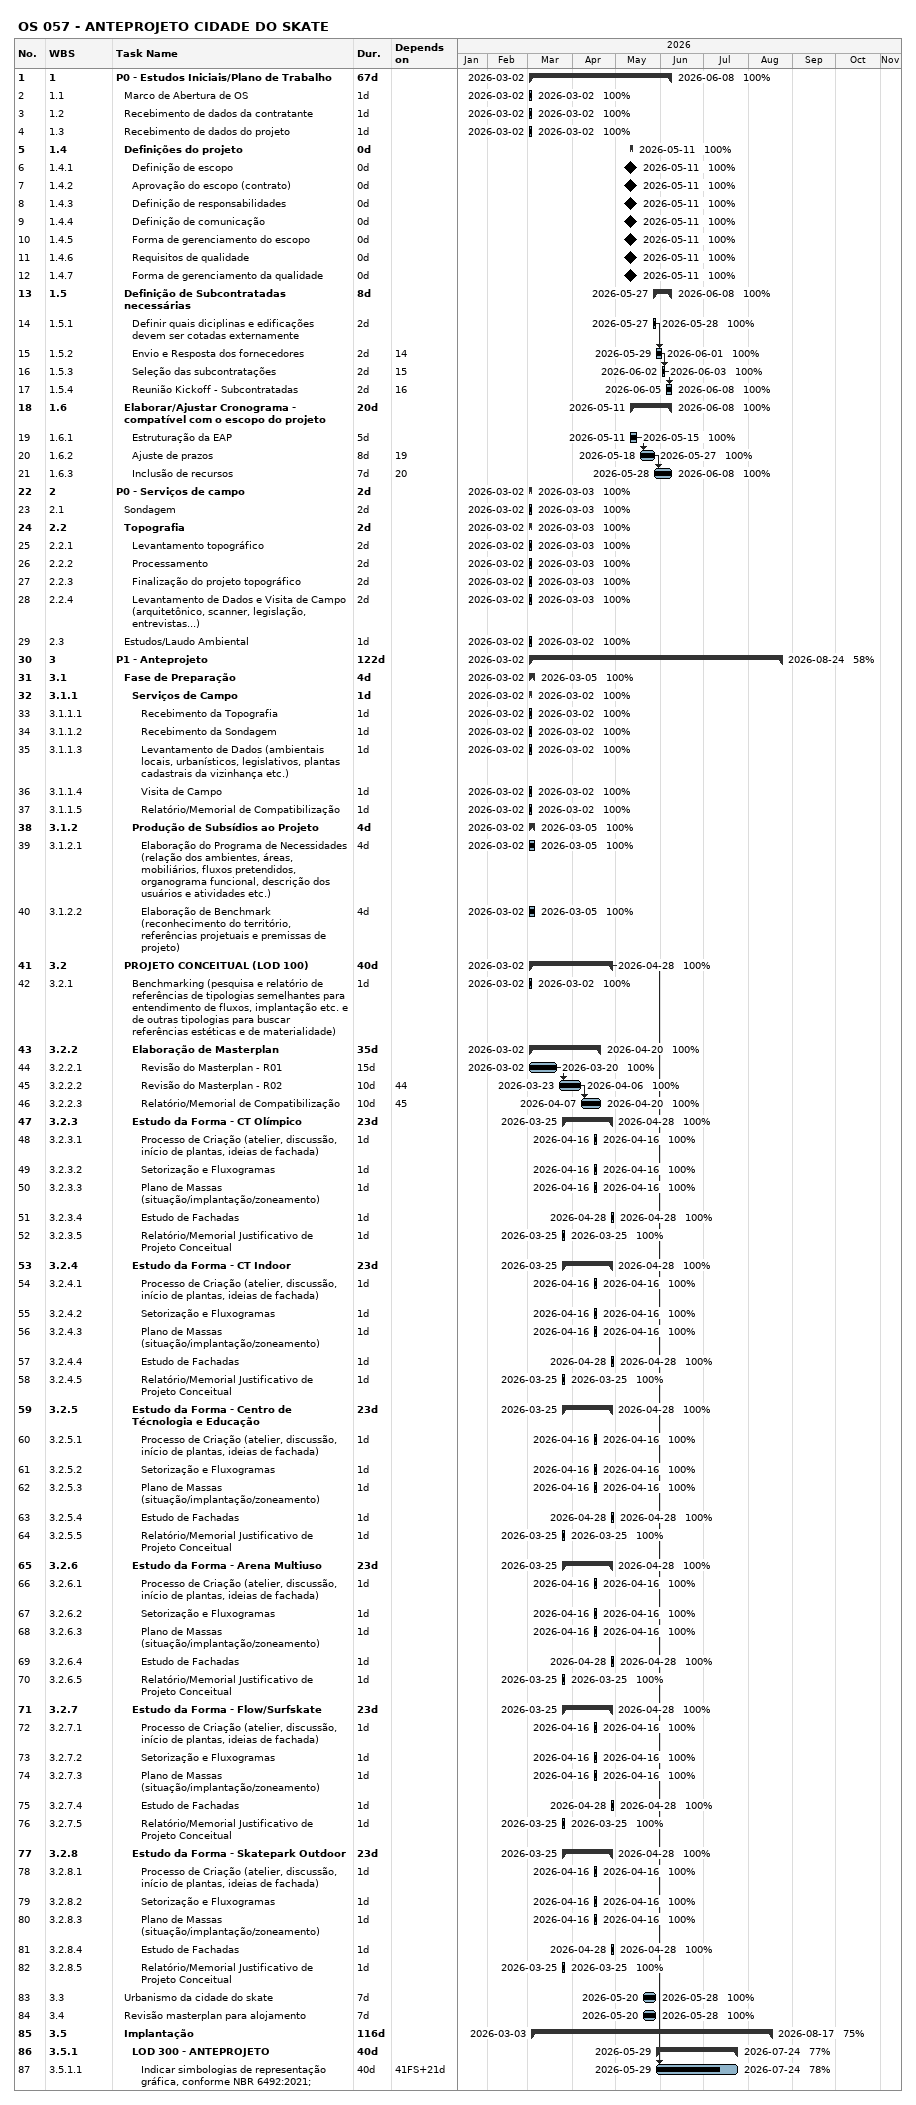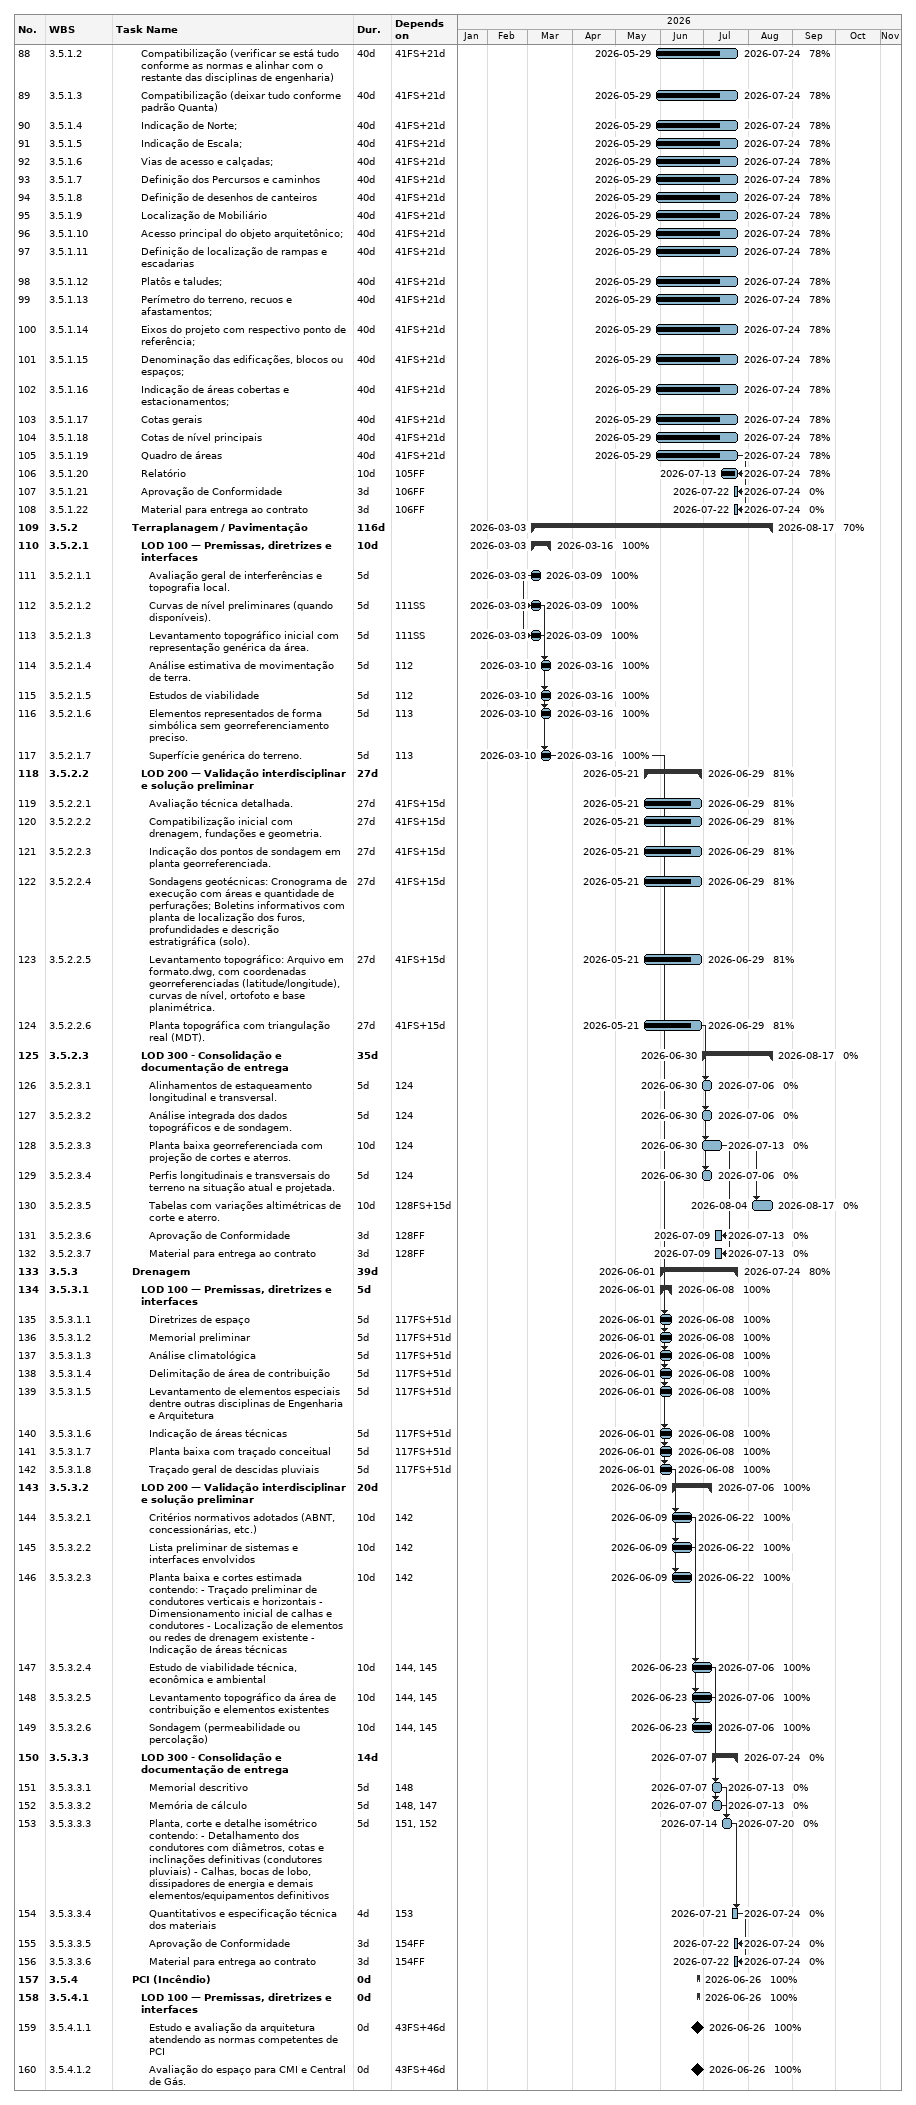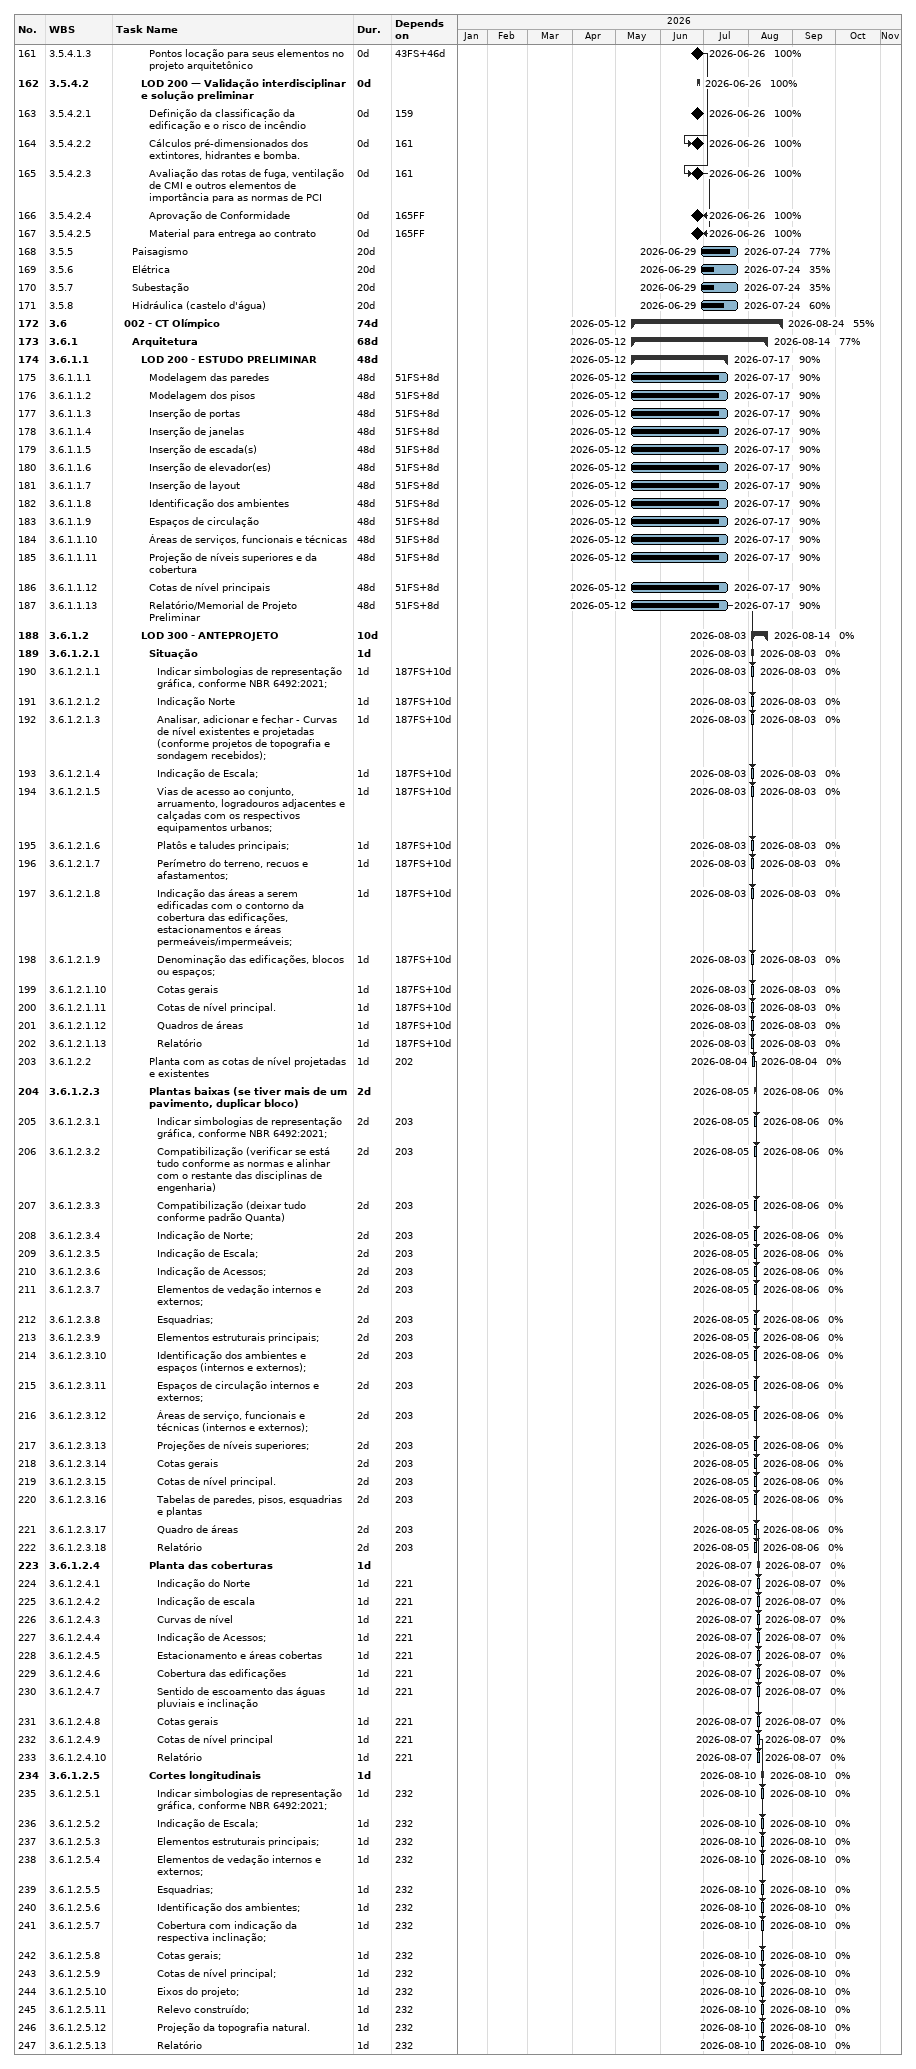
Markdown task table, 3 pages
OS 057 - ANTEPROJETO CIDADE DO SKATE

| ID | WBS | Task | Duration | Start | Finish | Predecessors | % complete |
|---|---|---|---|---|---|---|---|
| 1 | 1 | **P0 - Estudos Iniciais/Plano de Trabalho** | 67d | 2026-03-02 | 2026-06-08 |  | 100 |
| 2 | 1.1 | Marco de Abertura de OS | 1d | 2026-03-02 | 2026-03-02 |  | 100 |
| 3 | 1.2 | Recebimento de dados da contratante | 1d | 2026-03-02 | 2026-03-02 |  | 100 |
| 4 | 1.3 | Recebimento de dados do projeto | 1d | 2026-03-02 | 2026-03-02 |  | 100 |
| 5 | 1.4 | **Definições do projeto** | 0d | 2026-05-11 | 2026-05-11 |  | 100 |
| 6 | 1.4.1 | Definição de escopo | 0d | 2026-05-11 | 2026-05-11 |  | 100 |
| 7 | 1.4.2 | Aprovação do escopo (contrato) | 0d | 2026-05-11 | 2026-05-11 |  | 100 |
| 8 | 1.4.3 | Definição de responsabilidades | 0d | 2026-05-11 | 2026-05-11 |  | 100 |
| 9 | 1.4.4 | Definição de comunicação | 0d | 2026-05-11 | 2026-05-11 |  | 100 |
| 10 | 1.4.5 | Forma de gerenciamento do escopo | 0d | 2026-05-11 | 2026-05-11 |  | 100 |
| 11 | 1.4.6 | Requisitos de qualidade | 0d | 2026-05-11 | 2026-05-11 |  | 100 |
| 12 | 1.4.7 | Forma de gerenciamento da qualidade | 0d | 2026-05-11 | 2026-05-11 |  | 100 |
| 13 | 1.5 | **Definição de Subcontratadas necessárias** | 8d | 2026-05-27 | 2026-06-08 |  | 100 |
| 14 | 1.5.1 | Definir quais diciplinas e edificações devem ser cotadas externamente | 2d | 2026-05-27 | 2026-05-28 |  | 100 |
| 15 | 1.5.2 | Envio e Resposta dos fornecedores | 2d | 2026-05-29 | 2026-06-01 | 14 | 100 |
| 16 | 1.5.3 | Seleção das subcontratações | 2d | 2026-06-02 | 2026-06-03 | 15 | 100 |
| 17 | 1.5.4 | Reunião Kickoff - Subcontratadas | 2d | 2026-06-05 | 2026-06-08 | 16 | 100 |
| 18 | 1.6 | **Elaborar/Ajustar Cronograma - compatível com o escopo do projeto** | 20d | 2026-05-11 | 2026-06-08 |  | 100 |
| 19 | 1.6.1 | Estruturação da EAP | 5d | 2026-05-11 | 2026-05-15 |  | 100 |
| 20 | 1.6.2 | Ajuste de prazos | 8d | 2026-05-18 | 2026-05-27 | 19 | 100 |
| 21 | 1.6.3 | Inclusão de recursos | 7d | 2026-05-28 | 2026-06-08 | 20 | 100 |
| 22 | 2 | **P0 - Serviços de campo** | 2d | 2026-03-02 | 2026-03-03 |  | 100 |
| 23 | 2.1 | Sondagem | 2d | 2026-03-02 | 2026-03-03 |  | 100 |
| 24 | 2.2 | **Topografia** | 2d | 2026-03-02 | 2026-03-03 |  | 100 |
| 25 | 2.2.1 | Levantamento topográfico | 2d | 2026-03-02 | 2026-03-03 |  | 100 |
| 26 | 2.2.2 | Processamento | 2d | 2026-03-02 | 2026-03-03 |  | 100 |
| 27 | 2.2.3 | Finalização do projeto topográfico | 2d | 2026-03-02 | 2026-03-03 |  | 100 |
| 28 | 2.2.4 | Levantamento de Dados e Visita de Campo (arquitetônico, scanner, legislação, entrevistas...) | 2d | 2026-03-02 | 2026-03-03 |  | 100 |
| 29 | 2.3 | Estudos/Laudo Ambiental | 1d | 2026-03-02 | 2026-03-02 |  | 100 |
| 30 | 3 | **P1 - Anteprojeto** | 122d | 2026-03-02 | 2026-08-24 |  | 58 |
| 31 | 3.1 | **Fase de Preparação** | 4d | 2026-03-02 | 2026-03-05 |  | 100 |
| 32 | 3.1.1 | **Serviços de Campo** | 1d | 2026-03-02 | 2026-03-02 |  | 100 |
| 33 | 3.1.1.1 | Recebimento da Topografia | 1d | 2026-03-02 | 2026-03-02 |  | 100 |
| 34 | 3.1.1.2 | Recebimento da Sondagem | 1d | 2026-03-02 | 2026-03-02 |  | 100 |
| 35 | 3.1.1.3 | Levantamento de Dados (ambientais locais, urbanísticos, legislativos, plantas cadastrais da vizinhança etc.) | 1d | 2026-03-02 | 2026-03-02 |  | 100 |
| 36 | 3.1.1.4 | Visita de Campo | 1d | 2026-03-02 | 2026-03-02 |  | 100 |
| 37 | 3.1.1.5 | Relatório/Memorial de Compatibilização | 1d | 2026-03-02 | 2026-03-02 |  | 100 |
| 38 | 3.1.2 | **Produção de Subsídios ao Projeto** | 4d | 2026-03-02 | 2026-03-05 |  | 100 |
| 39 | 3.1.2.1 | Elaboração do Programa de Necessidades (relação dos ambientes, áreas, mobiliários, fluxos pretendidos, organograma funcional, descrição dos usuários e atividades etc.) | 4d | 2026-03-02 | 2026-03-05 |  | 100 |
| 40 | 3.1.2.2 | Elaboração de Benchmark (reconhecimento do território, referências projetuais e premissas de projeto) | 4d | 2026-03-02 | 2026-03-05 |  | 100 |
| 41 | 3.2 | **PROJETO CONCEITUAL (LOD 100)** | 40d | 2026-03-02 | 2026-04-28 |  | 100 |
| 42 | 3.2.1 | Benchmarking (pesquisa e relatório de referências de tipologias semelhantes para entendimento de fluxos, implantação etc. e de outras tipologias para buscar referências estéticas e de materialidade) | 1d | 2026-03-02 | 2026-03-02 |  | 100 |
| 43 | 3.2.2 | **Elaboração de Masterplan** | 35d | 2026-03-02 | 2026-04-20 |  | 100 |
| 44 | 3.2.2.1 | Revisão do Masterplan - R01 | 15d | 2026-03-02 | 2026-03-20 |  | 100 |
| 45 | 3.2.2.2 | Revisão do Masterplan - R02 | 10d | 2026-03-23 | 2026-04-06 | 44 | 100 |
| 46 | 3.2.2.3 | Relatório/Memorial de Compatibilização | 10d | 2026-04-07 | 2026-04-20 | 45 | 100 |
| 47 | 3.2.3 | **Estudo da Forma - CT Olímpico** | 23d | 2026-03-25 | 2026-04-28 |  | 100 |
| 48 | 3.2.3.1 | Processo de Criação (atelier, discussão, início de plantas, ideias de fachada) | 1d | 2026-04-16 | 2026-04-16 |  | 100 |
| 49 | 3.2.3.2 | Setorização e Fluxogramas | 1d | 2026-04-16 | 2026-04-16 |  | 100 |
| 50 | 3.2.3.3 | Plano de Massas (situação/implantação/zoneamento) | 1d | 2026-04-16 | 2026-04-16 |  | 100 |
| 51 | 3.2.3.4 | Estudo de Fachadas | 1d | 2026-04-28 | 2026-04-28 |  | 100 |
| 52 | 3.2.3.5 | Relatório/Memorial Justificativo de Projeto Conceitual | 1d | 2026-03-25 | 2026-03-25 |  | 100 |
| 53 | 3.2.4 | **Estudo da Forma - CT Indoor** | 23d | 2026-03-25 | 2026-04-28 |  | 100 |
| 54 | 3.2.4.1 | Processo de Criação (atelier, discussão, início de plantas, ideias de fachada) | 1d | 2026-04-16 | 2026-04-16 |  | 100 |
| 55 | 3.2.4.2 | Setorização e Fluxogramas | 1d | 2026-04-16 | 2026-04-16 |  | 100 |
| 56 | 3.2.4.3 | Plano de Massas (situação/implantação/zoneamento) | 1d | 2026-04-16 | 2026-04-16 |  | 100 |
| 57 | 3.2.4.4 | Estudo de Fachadas | 1d | 2026-04-28 | 2026-04-28 |  | 100 |
| 58 | 3.2.4.5 | Relatório/Memorial Justificativo de Projeto Conceitual | 1d | 2026-03-25 | 2026-03-25 |  | 100 |
| 59 | 3.2.5 | **Estudo da Forma - Centro de Técnologia e Educação** | 23d | 2026-03-25 | 2026-04-28 |  | 100 |
| 60 | 3.2.5.1 | Processo de Criação (atelier, discussão, início de plantas, ideias de fachada) | 1d | 2026-04-16 | 2026-04-16 |  | 100 |
| 61 | 3.2.5.2 | Setorização e Fluxogramas | 1d | 2026-04-16 | 2026-04-16 |  | 100 |
| 62 | 3.2.5.3 | Plano de Massas (situação/implantação/zoneamento) | 1d | 2026-04-16 | 2026-04-16 |  | 100 |
| 63 | 3.2.5.4 | Estudo de Fachadas | 1d | 2026-04-28 | 2026-04-28 |  | 100 |
| 64 | 3.2.5.5 | Relatório/Memorial Justificativo de Projeto Conceitual | 1d | 2026-03-25 | 2026-03-25 |  | 100 |
| 65 | 3.2.6 | **Estudo da Forma - Arena Multiuso** | 23d | 2026-03-25 | 2026-04-28 |  | 100 |
| 66 | 3.2.6.1 | Processo de Criação (atelier, discussão, início de plantas, ideias de fachada) | 1d | 2026-04-16 | 2026-04-16 |  | 100 |
| 67 | 3.2.6.2 | Setorização e Fluxogramas | 1d | 2026-04-16 | 2026-04-16 |  | 100 |
| 68 | 3.2.6.3 | Plano de Massas (situação/implantação/zoneamento) | 1d | 2026-04-16 | 2026-04-16 |  | 100 |
| 69 | 3.2.6.4 | Estudo de Fachadas | 1d | 2026-04-28 | 2026-04-28 |  | 100 |
| 70 | 3.2.6.5 | Relatório/Memorial Justificativo de Projeto Conceitual | 1d | 2026-03-25 | 2026-03-25 |  | 100 |
| 71 | 3.2.7 | **Estudo da Forma - Flow/Surfskate** | 23d | 2026-03-25 | 2026-04-28 |  | 100 |
| 72 | 3.2.7.1 | Processo de Criação (atelier, discussão, início de plantas, ideias de fachada) | 1d | 2026-04-16 | 2026-04-16 |  | 100 |
| 73 | 3.2.7.2 | Setorização e Fluxogramas | 1d | 2026-04-16 | 2026-04-16 |  | 100 |
| 74 | 3.2.7.3 | Plano de Massas (situação/implantação/zoneamento) | 1d | 2026-04-16 | 2026-04-16 |  | 100 |
| 75 | 3.2.7.4 | Estudo de Fachadas | 1d | 2026-04-28 | 2026-04-28 |  | 100 |
| 76 | 3.2.7.5 | Relatório/Memorial Justificativo de Projeto Conceitual | 1d | 2026-03-25 | 2026-03-25 |  | 100 |
| 77 | 3.2.8 | **Estudo da Forma - Skatepark Outdoor** | 23d | 2026-03-25 | 2026-04-28 |  | 100 |
| 78 | 3.2.8.1 | Processo de Criação (atelier, discussão, início de plantas, ideias de fachada) | 1d | 2026-04-16 | 2026-04-16 |  | 100 |
| 79 | 3.2.8.2 | Setorização e Fluxogramas | 1d | 2026-04-16 | 2026-04-16 |  | 100 |
| 80 | 3.2.8.3 | Plano de Massas (situação/implantação/zoneamento) | 1d | 2026-04-16 | 2026-04-16 |  | 100 |
| 81 | 3.2.8.4 | Estudo de Fachadas | 1d | 2026-04-28 | 2026-04-28 |  | 100 |
| 82 | 3.2.8.5 | Relatório/Memorial Justificativo de Projeto Conceitual | 1d | 2026-03-25 | 2026-03-25 |  | 100 |
| 83 | 3.3 | Urbanismo da cidade do skate | 7d | 2026-05-20 | 2026-05-28 |  | 100 |
| 84 | 3.4 | Revisão masterplan para alojamento | 7d | 2026-05-20 | 2026-05-28 |  | 100 |
| 85 | 3.5 | **Implantação** | 116d | 2026-03-03 | 2026-08-17 |  | 75 |
| 86 | 3.5.1 | **LOD 300 - ANTEPROJETO** | 40d | 2026-05-29 | 2026-07-24 |  | 77 |
| 87 | 3.5.1.1 | Indicar simbologias de representação gráfica, conforme NBR 6492:2021; | 40d | 2026-05-29 | 2026-07-24 | 41FS+21d | 78 |
| 88 | 3.5.1.2 | Compatibilização (verificar se está tudo conforme as normas e alinhar com o restante das disciplinas de engenharia) | 40d | 2026-05-29 | 2026-07-24 | 41FS+21d | 78 |
| 89 | 3.5.1.3 | Compatibilização (deixar tudo conforme padrão Quanta) | 40d | 2026-05-29 | 2026-07-24 | 41FS+21d | 78 |
| 90 | 3.5.1.4 | Indicação de Norte; | 40d | 2026-05-29 | 2026-07-24 | 41FS+21d | 78 |
| 91 | 3.5.1.5 | Indicação de Escala; | 40d | 2026-05-29 | 2026-07-24 | 41FS+21d | 78 |
| 92 | 3.5.1.6 | Vias de acesso e calçadas; | 40d | 2026-05-29 | 2026-07-24 | 41FS+21d | 78 |
| 93 | 3.5.1.7 | Definição dos Percursos e caminhos | 40d | 2026-05-29 | 2026-07-24 | 41FS+21d | 78 |
| 94 | 3.5.1.8 | Definição de desenhos de canteiros | 40d | 2026-05-29 | 2026-07-24 | 41FS+21d | 78 |
| 95 | 3.5.1.9 | Localização de Mobiliário | 40d | 2026-05-29 | 2026-07-24 | 41FS+21d | 78 |
| 96 | 3.5.1.10 | Acesso principal do objeto arquitetônico; | 40d | 2026-05-29 | 2026-07-24 | 41FS+21d | 78 |
| 97 | 3.5.1.11 | Definição de localização de rampas e escadarias | 40d | 2026-05-29 | 2026-07-24 | 41FS+21d | 78 |
| 98 | 3.5.1.12 | Platôs e taludes; | 40d | 2026-05-29 | 2026-07-24 | 41FS+21d | 78 |
| 99 | 3.5.1.13 | Perímetro do terreno, recuos e afastamentos; | 40d | 2026-05-29 | 2026-07-24 | 41FS+21d | 78 |
| 100 | 3.5.1.14 | Eixos do projeto com respectivo ponto de referência; | 40d | 2026-05-29 | 2026-07-24 | 41FS+21d | 78 |
| 101 | 3.5.1.15 | Denominação das edificações, blocos ou espaços; | 40d | 2026-05-29 | 2026-07-24 | 41FS+21d | 78 |
| 102 | 3.5.1.16 | Indicação de áreas cobertas e estacionamentos; | 40d | 2026-05-29 | 2026-07-24 | 41FS+21d | 78 |
| 103 | 3.5.1.17 | Cotas gerais | 40d | 2026-05-29 | 2026-07-24 | 41FS+21d | 78 |
| 104 | 3.5.1.18 | Cotas de nível principais | 40d | 2026-05-29 | 2026-07-24 | 41FS+21d | 78 |
| 105 | 3.5.1.19 | Quadro de áreas | 40d | 2026-05-29 | 2026-07-24 | 41FS+21d | 78 |
| 106 | 3.5.1.20 | Relatório | 10d | 2026-07-13 | 2026-07-24 | 105FF | 78 |
| 107 | 3.5.1.21 | Aprovação de Conformidade | 3d | 2026-07-22 | 2026-07-24 | 106FF | 0 |
| 108 | 3.5.1.22 | Material para entrega ao contrato | 3d | 2026-07-22 | 2026-07-24 | 106FF | 0 |
| 109 | 3.5.2 | **Terraplanagem / Pavimentação** | 116d | 2026-03-03 | 2026-08-17 |  | 70 |
| 110 | 3.5.2.1 | **LOD 100 — Premissas, diretrizes e interfaces** | 10d | 2026-03-03 | 2026-03-16 |  | 100 |
| 111 | 3.5.2.1.1 | Avaliação geral de interferências e topografia local. | 5d | 2026-03-03 | 2026-03-09 |  | 100 |
| 112 | 3.5.2.1.2 | Curvas de nível preliminares (quando disponíveis). | 5d | 2026-03-03 | 2026-03-09 | 111SS | 100 |
| 113 | 3.5.2.1.3 | Levantamento topográfico inicial com representação genérica da área. | 5d | 2026-03-03 | 2026-03-09 | 111SS | 100 |
| 114 | 3.5.2.1.4 | Análise estimativa de movimentação de terra. | 5d | 2026-03-10 | 2026-03-16 | 112 | 100 |
| 115 | 3.5.2.1.5 | Estudos de viabilidade | 5d | 2026-03-10 | 2026-03-16 | 112 | 100 |
| 116 | 3.5.2.1.6 | Elementos representados de forma simbólica sem georreferenciamento preciso. | 5d | 2026-03-10 | 2026-03-16 | 113 | 100 |
| 117 | 3.5.2.1.7 | Superfície genérica do terreno. | 5d | 2026-03-10 | 2026-03-16 | 113 | 100 |
| 118 | 3.5.2.2 | **LOD 200 — Validação interdisciplinar e solução preliminar** | 27d | 2026-05-21 | 2026-06-29 |  | 81 |
| 119 | 3.5.2.2.1 | Avaliação técnica detalhada. | 27d | 2026-05-21 | 2026-06-29 | 41FS+15d | 81 |
| 120 | 3.5.2.2.2 | Compatibilização inicial com drenagem, fundações e geometria. | 27d | 2026-05-21 | 2026-06-29 | 41FS+15d | 81 |
| 121 | 3.5.2.2.3 | Indicação dos pontos de sondagem em planta georreferenciada. | 27d | 2026-05-21 | 2026-06-29 | 41FS+15d | 81 |
| 122 | 3.5.2.2.4 | Sondagens geotécnicas: Cronograma de execução com áreas e quantidade de perfurações; Boletins informativos com planta de localização dos furos, profundidades e descrição estratigráfica (solo). | 27d | 2026-05-21 | 2026-06-29 | 41FS+15d | 81 |
| 123 | 3.5.2.2.5 | Levantamento topográfico: Arquivo em formato.dwg, com coordenadas georreferenciadas (latitude/longitude), curvas de nível, ortofoto e base planimétrica. | 27d | 2026-05-21 | 2026-06-29 | 41FS+15d | 81 |
| 124 | 3.5.2.2.6 | Planta topográfica com triangulação real (MDT). | 27d | 2026-05-21 | 2026-06-29 | 41FS+15d | 81 |
| 125 | 3.5.2.3 | **LOD 300 - Consolidação e documentação de entrega** | 35d | 2026-06-30 | 2026-08-17 |  | 0 |
| 126 | 3.5.2.3.1 | Alinhamentos de estaqueamento longitudinal e transversal. | 5d | 2026-06-30 | 2026-07-06 | 124 | 0 |
| 127 | 3.5.2.3.2 | Análise integrada dos dados topográficos e de sondagem. | 5d | 2026-06-30 | 2026-07-06 | 124 | 0 |
| 128 | 3.5.2.3.3 | Planta baixa georreferenciada com projeção de cortes e aterros. | 10d | 2026-06-30 | 2026-07-13 | 124 | 0 |
| 129 | 3.5.2.3.4 | Perfis longitudinais e transversais do terreno na situação atual e projetada. | 5d | 2026-06-30 | 2026-07-06 | 124 | 0 |
| 130 | 3.5.2.3.5 | Tabelas com variações altimétricas de corte e aterro. | 10d | 2026-08-04 | 2026-08-17 | 128FS+15d | 0 |
| 131 | 3.5.2.3.6 | Aprovação de Conformidade | 3d | 2026-07-09 | 2026-07-13 | 128FF | 0 |
| 132 | 3.5.2.3.7 | Material para entrega ao contrato | 3d | 2026-07-09 | 2026-07-13 | 128FF | 0 |
| 133 | 3.5.3 | **Drenagem** | 39d | 2026-06-01 | 2026-07-24 |  | 80 |
| 134 | 3.5.3.1 | **LOD 100 — Premissas, diretrizes e interfaces** | 5d | 2026-06-01 | 2026-06-08 |  | 100 |
| 135 | 3.5.3.1.1 | Diretrizes de espaço | 5d | 2026-06-01 | 2026-06-08 | 117FS+51d | 100 |
| 136 | 3.5.3.1.2 | Memorial preliminar | 5d | 2026-06-01 | 2026-06-08 | 117FS+51d | 100 |
| 137 | 3.5.3.1.3 | Análise climatológica | 5d | 2026-06-01 | 2026-06-08 | 117FS+51d | 100 |
| 138 | 3.5.3.1.4 | Delimitação de área de contribuição | 5d | 2026-06-01 | 2026-06-08 | 117FS+51d | 100 |
| 139 | 3.5.3.1.5 | Levantamento de elementos especiais dentre outras disciplinas de Engenharia e Arquitetura | 5d | 2026-06-01 | 2026-06-08 | 117FS+51d | 100 |
| 140 | 3.5.3.1.6 | Indicação de áreas técnicas | 5d | 2026-06-01 | 2026-06-08 | 117FS+51d | 100 |
| 141 | 3.5.3.1.7 | Planta baixa com traçado conceitual | 5d | 2026-06-01 | 2026-06-08 | 117FS+51d | 100 |
| 142 | 3.5.3.1.8 | Traçado geral de descidas pluviais | 5d | 2026-06-01 | 2026-06-08 | 117FS+51d | 100 |
| 143 | 3.5.3.2 | **LOD 200 — Validação interdisciplinar e solução preliminar** | 20d | 2026-06-09 | 2026-07-06 |  | 100 |
| 144 | 3.5.3.2.1 | Critérios normativos adotados (ABNT, concessionárias, etc.) | 10d | 2026-06-09 | 2026-06-22 | 142 | 100 |
| 145 | 3.5.3.2.2 | Lista preliminar de sistemas e interfaces envolvidos | 10d | 2026-06-09 | 2026-06-22 | 142 | 100 |
| 146 | 3.5.3.2.3 | Planta baixa e cortes estimada contendo: - Traçado preliminar de condutores verticais e horizontais - Dimensionamento inicial de calhas e condutores - Localização de elementos ou redes de drenagem existente - Indicação de áreas técnicas | 10d | 2026-06-09 | 2026-06-22 | 142 | 100 |
| 147 | 3.5.3.2.4 | Estudo de viabilidade técnica, econômica e ambiental | 10d | 2026-06-23 | 2026-07-06 | 144, 145 | 100 |
| 148 | 3.5.3.2.5 | Levantamento topográfico da área de contribuição e elementos existentes | 10d | 2026-06-23 | 2026-07-06 | 144, 145 | 100 |
| 149 | 3.5.3.2.6 | Sondagem (permeabilidade ou percolação) | 10d | 2026-06-23 | 2026-07-06 | 144, 145 | 100 |
| 150 | 3.5.3.3 | **LOD 300 - Consolidação e documentação de entrega** | 14d | 2026-07-07 | 2026-07-24 |  | 0 |
| 151 | 3.5.3.3.1 | Memorial descritivo | 5d | 2026-07-07 | 2026-07-13 | 148 | 0 |
| 152 | 3.5.3.3.2 | Memória de cálculo | 5d | 2026-07-07 | 2026-07-13 | 148, 147 | 0 |
| 153 | 3.5.3.3.3 | Planta, corte e detalhe isométrico contendo: - Detalhamento dos condutores com diâmetros, cotas e inclinações definitivas (condutores pluviais) - Calhas, bocas de lobo, dissipadores de energia e demais elementos/equipamentos definitivos | 5d | 2026-07-14 | 2026-07-20 | 151, 152 | 0 |
| 154 | 3.5.3.3.4 | Quantitativos e especificação técnica dos materiais | 4d | 2026-07-21 | 2026-07-24 | 153 | 0 |
| 155 | 3.5.3.3.5 | Aprovação de Conformidade | 3d | 2026-07-22 | 2026-07-24 | 154FF | 0 |
| 156 | 3.5.3.3.6 | Material para entrega ao contrato | 3d | 2026-07-22 | 2026-07-24 | 154FF | 0 |
| 157 | 3.5.4 | **PCI (Incêndio)** | 0d | 2026-06-26 | 2026-06-26 |  | 100 |
| 158 | 3.5.4.1 | **LOD 100 — Premissas, diretrizes e interfaces** | 0d | 2026-06-26 | 2026-06-26 |  | 100 |
| 159 | 3.5.4.1.1 | Estudo e avaliação da arquitetura atendendo as normas competentes de PCI | 0d | 2026-06-26 | 2026-06-26 | 43FS+46d | 100 |
| 160 | 3.5.4.1.2 | Avaliação do espaço para CMI e Central de Gás. | 0d | 2026-06-26 | 2026-06-26 | 43FS+46d | 100 |
| 161 | 3.5.4.1.3 | Pontos locação para seus elementos no projeto arquitetônico | 0d | 2026-06-26 | 2026-06-26 | 43FS+46d | 100 |
| 162 | 3.5.4.2 | **LOD 200 — Validação interdisciplinar e solução preliminar** | 0d | 2026-06-26 | 2026-06-26 |  | 100 |
| 163 | 3.5.4.2.1 | Definição da classificação da edificação e o risco de incêndio | 0d | 2026-06-26 | 2026-06-26 | 159 | 100 |
| 164 | 3.5.4.2.2 | Cálculos pré-dimensionados dos extintores, hidrantes e bomba. | 0d | 2026-06-26 | 2026-06-26 | 161 | 100 |
| 165 | 3.5.4.2.3 | Avaliação das rotas de fuga, ventilação de CMI e outros elementos de importância para as normas de PCI | 0d | 2026-06-26 | 2026-06-26 | 161 | 100 |
| 166 | 3.5.4.2.4 | Aprovação de Conformidade | 0d | 2026-06-26 | 2026-06-26 | 165FF | 100 |
| 167 | 3.5.4.2.5 | Material para entrega ao contrato | 0d | 2026-06-26 | 2026-06-26 | 165FF | 100 |
| 168 | 3.5.5 | Paisagismo | 20d | 2026-06-29 | 2026-07-24 |  | 77 |
| 169 | 3.5.6 | Elétrica | 20d | 2026-06-29 | 2026-07-24 |  | 35 |
| 170 | 3.5.7 | Subestação | 20d | 2026-06-29 | 2026-07-24 |  | 35 |
| 171 | 3.5.8 | Hidráulica (castelo d'água) | 20d | 2026-06-29 | 2026-07-24 |  | 60 |
| 172 | 3.6 | **002 - CT Olímpico** | 74d | 2026-05-12 | 2026-08-24 |  | 55 |
| 173 | 3.6.1 | **Arquitetura** | 68d | 2026-05-12 | 2026-08-14 |  | 77 |
| 174 | 3.6.1.1 | **LOD 200 - ESTUDO PRELIMINAR** | 48d | 2026-05-12 | 2026-07-17 |  | 90 |
| 175 | 3.6.1.1.1 | Modelagem das paredes | 48d | 2026-05-12 | 2026-07-17 | 51FS+8d | 90 |
| 176 | 3.6.1.1.2 | Modelagem dos pisos | 48d | 2026-05-12 | 2026-07-17 | 51FS+8d | 90 |
| 177 | 3.6.1.1.3 | Inserção de portas | 48d | 2026-05-12 | 2026-07-17 | 51FS+8d | 90 |
| 178 | 3.6.1.1.4 | Inserção de janelas | 48d | 2026-05-12 | 2026-07-17 | 51FS+8d | 90 |
| 179 | 3.6.1.1.5 | Inserção de escada(s) | 48d | 2026-05-12 | 2026-07-17 | 51FS+8d | 90 |
| 180 | 3.6.1.1.6 | Inserção de elevador(es) | 48d | 2026-05-12 | 2026-07-17 | 51FS+8d | 90 |
| 181 | 3.6.1.1.7 | Inserção de layout | 48d | 2026-05-12 | 2026-07-17 | 51FS+8d | 90 |
| 182 | 3.6.1.1.8 | Identificação dos ambientes | 48d | 2026-05-12 | 2026-07-17 | 51FS+8d | 90 |
| 183 | 3.6.1.1.9 | Espaços de circulação | 48d | 2026-05-12 | 2026-07-17 | 51FS+8d | 90 |
| 184 | 3.6.1.1.10 | Áreas de serviços, funcionais e técnicas | 48d | 2026-05-12 | 2026-07-17 | 51FS+8d | 90 |
| 185 | 3.6.1.1.11 | Projeção de níveis superiores e da cobertura | 48d | 2026-05-12 | 2026-07-17 | 51FS+8d | 90 |
| 186 | 3.6.1.1.12 | Cotas de nível principais | 48d | 2026-05-12 | 2026-07-17 | 51FS+8d | 90 |
| 187 | 3.6.1.1.13 | Relatório/Memorial de Projeto Preliminar | 48d | 2026-05-12 | 2026-07-17 | 51FS+8d | 90 |
| 188 | 3.6.1.2 | **LOD 300 - ANTEPROJETO** | 10d | 2026-08-03 | 2026-08-14 |  | 0 |
| 189 | 3.6.1.2.1 | **Situação** | 1d | 2026-08-03 | 2026-08-03 |  | 0 |
| 190 | 3.6.1.2.1.1 | Indicar simbologias de representação gráfica, conforme NBR 6492:2021; | 1d | 2026-08-03 | 2026-08-03 | 187FS+10d | 0 |
| 191 | 3.6.1.2.1.2 | Indicação Norte | 1d | 2026-08-03 | 2026-08-03 | 187FS+10d | 0 |
| 192 | 3.6.1.2.1.3 | Analisar, adicionar e fechar - Curvas de nível existentes e projetadas (conforme projetos de topografia e sondagem recebidos); | 1d | 2026-08-03 | 2026-08-03 | 187FS+10d | 0 |
| 193 | 3.6.1.2.1.4 | Indicação de Escala; | 1d | 2026-08-03 | 2026-08-03 | 187FS+10d | 0 |
| 194 | 3.6.1.2.1.5 | Vias de acesso ao conjunto, arruamento, logradouros adjacentes e calçadas com os respectivos equipamentos urbanos; | 1d | 2026-08-03 | 2026-08-03 | 187FS+10d | 0 |
| 195 | 3.6.1.2.1.6 | Platôs e taludes principais; | 1d | 2026-08-03 | 2026-08-03 | 187FS+10d | 0 |
| 196 | 3.6.1.2.1.7 | Perímetro do terreno, recuos e afastamentos; | 1d | 2026-08-03 | 2026-08-03 | 187FS+10d | 0 |
| 197 | 3.6.1.2.1.8 | Indicação das áreas a serem edificadas com o contorno da cobertura das edificações, estacionamentos e áreas permeáveis/impermeáveis; | 1d | 2026-08-03 | 2026-08-03 | 187FS+10d | 0 |
| 198 | 3.6.1.2.1.9 | Denominação das edificações, blocos ou espaços; | 1d | 2026-08-03 | 2026-08-03 | 187FS+10d | 0 |
| 199 | 3.6.1.2.1.10 | Cotas gerais | 1d | 2026-08-03 | 2026-08-03 | 187FS+10d | 0 |
| 200 | 3.6.1.2.1.11 | Cotas de nível principal. | 1d | 2026-08-03 | 2026-08-03 | 187FS+10d | 0 |
| 201 | 3.6.1.2.1.12 | Quadros de áreas | 1d | 2026-08-03 | 2026-08-03 | 187FS+10d | 0 |
| 202 | 3.6.1.2.1.13 | Relatório | 1d | 2026-08-03 | 2026-08-03 | 187FS+10d | 0 |
| 203 | 3.6.1.2.2 | Planta com as cotas de nível projetadas e existentes | 1d | 2026-08-04 | 2026-08-04 | 202 | 0 |
| 204 | 3.6.1.2.3 | **Plantas baixas (se tiver mais de um pavimento, duplicar bloco)** | 2d | 2026-08-05 | 2026-08-06 |  | 0 |
| 205 | 3.6.1.2.3.1 | Indicar simbologias de representação gráfica, conforme NBR 6492:2021; | 2d | 2026-08-05 | 2026-08-06 | 203 | 0 |
| 206 | 3.6.1.2.3.2 | Compatibilização (verificar se está tudo conforme as normas e alinhar com o restante das disciplinas de engenharia) | 2d | 2026-08-05 | 2026-08-06 | 203 | 0 |
| 207 | 3.6.1.2.3.3 | Compatibilização (deixar tudo conforme padrão Quanta) | 2d | 2026-08-05 | 2026-08-06 | 203 | 0 |
| 208 | 3.6.1.2.3.4 | Indicação de Norte; | 2d | 2026-08-05 | 2026-08-06 | 203 | 0 |
| 209 | 3.6.1.2.3.5 | Indicação de Escala; | 2d | 2026-08-05 | 2026-08-06 | 203 | 0 |
| 210 | 3.6.1.2.3.6 | Indicação de Acessos; | 2d | 2026-08-05 | 2026-08-06 | 203 | 0 |
| 211 | 3.6.1.2.3.7 | Elementos de vedação internos e externos; | 2d | 2026-08-05 | 2026-08-06 | 203 | 0 |
| 212 | 3.6.1.2.3.8 | Esquadrias; | 2d | 2026-08-05 | 2026-08-06 | 203 | 0 |
| 213 | 3.6.1.2.3.9 | Elementos estruturais principais; | 2d | 2026-08-05 | 2026-08-06 | 203 | 0 |
| 214 | 3.6.1.2.3.10 | Identificação dos ambientes e espaços (internos e externos); | 2d | 2026-08-05 | 2026-08-06 | 203 | 0 |
| 215 | 3.6.1.2.3.11 | Espaços de circulação internos e externos; | 2d | 2026-08-05 | 2026-08-06 | 203 | 0 |
| 216 | 3.6.1.2.3.12 | Áreas de serviço, funcionais e técnicas (internos e externos); | 2d | 2026-08-05 | 2026-08-06 | 203 | 0 |
| 217 | 3.6.1.2.3.13 | Projeções de níveis superiores; | 2d | 2026-08-05 | 2026-08-06 | 203 | 0 |
| 218 | 3.6.1.2.3.14 | Cotas gerais | 2d | 2026-08-05 | 2026-08-06 | 203 | 0 |
| 219 | 3.6.1.2.3.15 | Cotas de nível principal. | 2d | 2026-08-05 | 2026-08-06 | 203 | 0 |
| 220 | 3.6.1.2.3.16 | Tabelas de paredes, pisos, esquadrias e plantas | 2d | 2026-08-05 | 2026-08-06 | 203 | 0 |
| 221 | 3.6.1.2.3.17 | Quadro de áreas | 2d | 2026-08-05 | 2026-08-06 | 203 | 0 |
| 222 | 3.6.1.2.3.18 | Relatório | 2d | 2026-08-05 | 2026-08-06 | 203 | 0 |
| 223 | 3.6.1.2.4 | **Planta das coberturas** | 1d | 2026-08-07 | 2026-08-07 |  | 0 |
| 224 | 3.6.1.2.4.1 | Indicação do Norte | 1d | 2026-08-07 | 2026-08-07 | 221 | 0 |
| 225 | 3.6.1.2.4.2 | Indicação de escala | 1d | 2026-08-07 | 2026-08-07 | 221 | 0 |
| 226 | 3.6.1.2.4.3 | Curvas de nível | 1d | 2026-08-07 | 2026-08-07 | 221 | 0 |
| 227 | 3.6.1.2.4.4 | Indicação de Acessos; | 1d | 2026-08-07 | 2026-08-07 | 221 | 0 |
| 228 | 3.6.1.2.4.5 | Estacionamento e áreas cobertas | 1d | 2026-08-07 | 2026-08-07 | 221 | 0 |
| 229 | 3.6.1.2.4.6 | Cobertura das edificações | 1d | 2026-08-07 | 2026-08-07 | 221 | 0 |
| 230 | 3.6.1.2.4.7 | Sentido de escoamento das águas pluviais e inclinação | 1d | 2026-08-07 | 2026-08-07 | 221 | 0 |
| 231 | 3.6.1.2.4.8 | Cotas gerais | 1d | 2026-08-07 | 2026-08-07 | 221 | 0 |
| 232 | 3.6.1.2.4.9 | Cotas de nível principal | 1d | 2026-08-07 | 2026-08-07 | 221 | 0 |
| 233 | 3.6.1.2.4.10 | Relatório | 1d | 2026-08-07 | 2026-08-07 | 221 | 0 |
| 234 | 3.6.1.2.5 | **Cortes longitudinais** | 1d | 2026-08-10 | 2026-08-10 |  | 0 |
| 235 | 3.6.1.2.5.1 | Indicar simbologias de representação gráfica, conforme NBR 6492:2021; | 1d | 2026-08-10 | 2026-08-10 | 232 | 0 |
| 236 | 3.6.1.2.5.2 | Indicação de Escala; | 1d | 2026-08-10 | 2026-08-10 | 232 | 0 |
| 237 | 3.6.1.2.5.3 | Elementos estruturais principais; | 1d | 2026-08-10 | 2026-08-10 | 232 | 0 |
| 238 | 3.6.1.2.5.4 | Elementos de vedação internos e externos; | 1d | 2026-08-10 | 2026-08-10 | 232 | 0 |
| 239 | 3.6.1.2.5.5 | Esquadrias; | 1d | 2026-08-10 | 2026-08-10 | 232 | 0 |
| 240 | 3.6.1.2.5.6 | Identificação dos ambientes; | 1d | 2026-08-10 | 2026-08-10 | 232 | 0 |
| 241 | 3.6.1.2.5.7 | Cobertura com indicação da respectiva inclinação; | 1d | 2026-08-10 | 2026-08-10 | 232 | 0 |
| 242 | 3.6.1.2.5.8 | Cotas gerais; | 1d | 2026-08-10 | 2026-08-10 | 232 | 0 |
| 243 | 3.6.1.2.5.9 | Cotas de nível principal; | 1d | 2026-08-10 | 2026-08-10 | 232 | 0 |
| 244 | 3.6.1.2.5.10 | Eixos do projeto; | 1d | 2026-08-10 | 2026-08-10 | 232 | 0 |
| 245 | 3.6.1.2.5.11 | Relevo construído; | 1d | 2026-08-10 | 2026-08-10 | 232 | 0 |
| 246 | 3.6.1.2.5.12 | Projeção da topografia natural. | 1d | 2026-08-10 | 2026-08-10 | 232 | 0 |
| 247 | 3.6.1.2.5.13 | Relatório | 1d | 2026-08-10 | 2026-08-10 | 232 | 0 |
